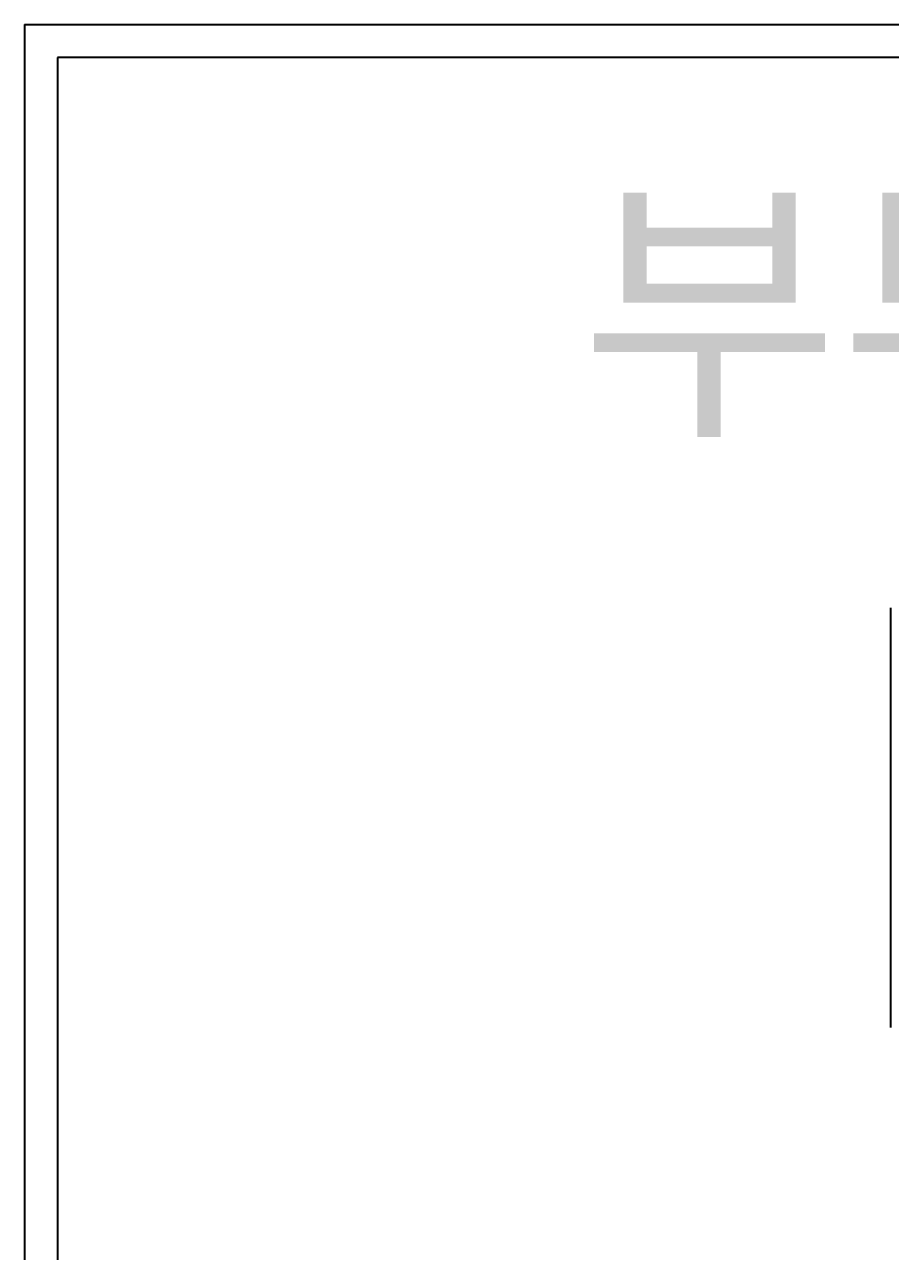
# Model space of a CAD drawing. Header units: millimetres. Extents: x -33000 to 294000, y 0 to 42408.
# Drawn here: x 135398 to 135923, y 14892 to 15635 of the extents above; entities that cross this region are included whole.
import ezdxf
from ezdxf.enums import TextEntityAlignment as Align

# ---------------------------------------------------------------- set-up
doc = ezdxf.new("R2010")
doc.units = ezdxf.units.MM
doc.header["$LTSCALE"] = 50
doc.layers.add('arch', color=8, linetype='Continuous')
doc.layers.add('실명', color=9, linetype='Continuous')
doc.styles.add('FORTELINE', font='malgun.ttf')

msp = doc.modelspace()

# ---------------------------------------------------------------- linework, layer by layer
at = {"layer": 'arch'}
for p, q in [((135398.3, 15634.6), (136508.3, 15634.6)), ((135398.3, 15634.6), (135398.3, 14114.6)), ((135418.3, 15614.6), (135418.3, 14104.6)), ((136488.3, 15614.6), (135418.3, 15614.6)), ((135922.63, 15281.6), (135922.63, 15027.61))]:
    msp.add_line(p, q, dxfattribs=at)

# ---------------------------------------------------------------- texts
at = {"layer": '실명', "linetype": 'ByBlock', "style": 'FORTELINE'}
msp.add_text('부부욕실', height=125, dxfattribs=at).set_placement((136048.57, 15460.67), align=Align.MIDDLE_CENTER)

doc.saveas('drawing.dxf')
